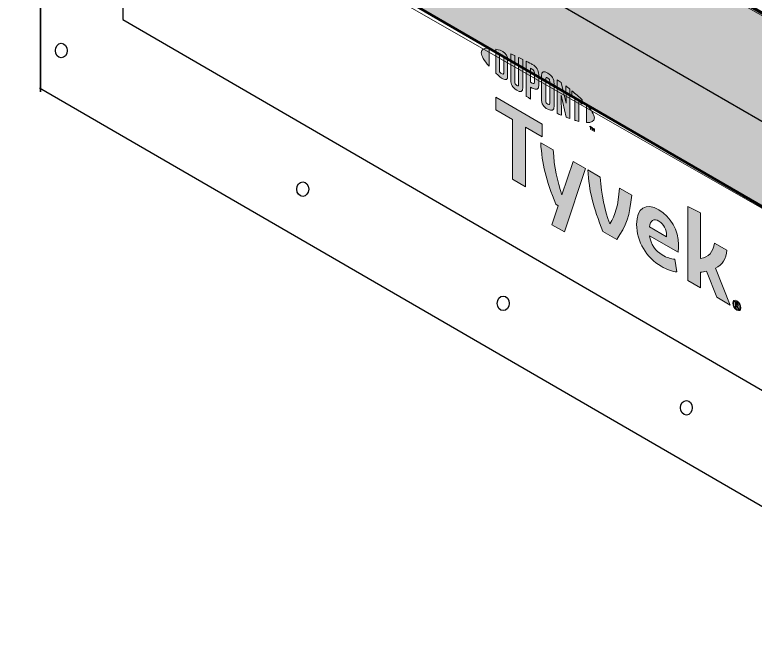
# Model space of a CAD drawing. Header units: inches. Extents: x -17.6 to 82.3, y -15.1 to 23.2.
# Drawn here: x -9.295 to -7.056, y -2.628 to -0.698 of the extents above; entities that cross this region are included whole.
import ezdxf

# ---------------------------------------------------------------- set-up
doc = ezdxf.new("R2010")
doc.units = ezdxf.units.IN
doc.header["$MEASUREMENT"] = 0
for name, color, linetype, lineweight in [('.ATI-HATCH', 7, 'Continuous', 0), ('G-ANNO-TTLB', 7, 'Continuous', 0), ('TYVEK', 7, 'Continuous', 0), ('X-REF - TRACED', 7, 'Continuous', 0)]:
    doc.layers.add(name, color=color, linetype=linetype, lineweight=lineweight)

# ---------------------------------------------------------------- blocks, each defined once
blk = doc.blocks.new('Block_65')
at = {"layer": 'TYVEK', "color": 18, "lineweight": 25, "true_color": 0x000000}
for points in [[(-8.3473, -0.2048), (-8.114, -0.0715), (-6.3389, -1.0958)], [(-8.3985, -0.2327)], [(-6.3342, -1.4235)]]:
    blk.add_lwpolyline(points, dxfattribs=at)
blk = doc.blocks.new('Block_294')
at = {"layer": 'TYVEK', "color": 252, "lineweight": 25, "true_color": 0x848484}
for centre in [(-8.4239, -1.2251), (-7.8179, -1.5703), (-7.264, -1.8859), (-6.6806, -2.216), (-6.1309, -2.5314)]:
    blk.add_ellipse(centre, major_axis=(0, 0.0221), ratio=0.812499, dxfattribs=at)
blk = doc.blocks.new('Block_348')
at = {"layer": 'X-REF - TRACED', "true_color": 0x848484, "transparency": 33554687}
h = blk.add_hatch(color=252, dxfattribs=at)
h.dxf.hatch_style = 2
edge = h.paths.add_edge_path()
edge.add_spline(control_points=[(-7.8841, -0.8126), (-7.8841, -0.8226), (-7.8756, -0.8369), (-7.8607, -0.8535), (-7.8607, -0.8535), (-7.8607, -0.7988), (-7.8607, -0.7988), (-7.8756, -0.7982), (-7.8841, -0.8027), (-7.8841, -0.8126)], knot_values=[0, 0, 0, 0, 1, 1, 1, 2, 2, 2, 3, 3, 3, 3], degree=3, periodic=0)
h = blk.add_hatch(color=252, dxfattribs=at)
h.dxf.hatch_style = 2
edge = h.paths.add_edge_path()
edge.add_spline(control_points=[(-7.8162, -0.8741), (-7.8162, -0.8783), (-7.8184, -0.8785), (-7.8211, -0.8769), (-7.8231, -0.8758), (-7.8263, -0.8731), (-7.8288, -0.8708), (-7.8288, -0.8708), (-7.8288, -0.8184), (-7.8288, -0.8184), (-7.8263, -0.8191), (-7.8231, -0.8201), (-7.8211, -0.8213), (-7.8184, -0.8228), (-7.8162, -0.8255), (-7.8162, -0.8297), (-7.8162, -0.8297), (-7.8162, -0.8741), (-7.8162, -0.8741)], knot_values=[0, 0, 0, 0, 1, 1, 1, 2, 2, 2, 3, 3, 3, 4, 4, 4, 5, 5, 5, 6, 6, 6, 6], degree=3, periodic=0)
edge = h.paths.add_edge_path()
edge.add_spline(control_points=[(-7.8193, -0.8086), (-7.8235, -0.8062), (-7.8294, -0.8042), (-7.8402, -0.8018), (-7.8402, -0.8018), (-7.8402, -0.8743), (-7.8402, -0.8743), (-7.8307, -0.8831), (-7.8235, -0.8892), (-7.8193, -0.8916), (-7.8098, -0.8971), (-7.8044, -0.8936), (-7.8044, -0.8828), (-7.8044, -0.8828), (-7.8044, -0.8346), (-7.8044, -0.8346), (-7.8044, -0.8239), (-7.8098, -0.8141), (-7.8193, -0.8086)], knot_values=[0, 0, 0, 0, 1, 1, 1, 2, 2, 2, 3, 3, 3, 4, 4, 4, 5, 5, 5, 6, 6, 6, 6], degree=3, periodic=0)
h = blk.add_hatch(color=252, dxfattribs=at)
h.dxf.hatch_style = 2
edge = h.paths.add_edge_path()
edge.add_spline(control_points=[(-7.7712, -0.9087), (-7.7712, -0.9128), (-7.7724, -0.9148), (-7.777, -0.9115), (-7.7815, -0.9083), (-7.7827, -0.9054), (-7.7827, -0.9004), (-7.7827, -0.9004), (-7.7827, -0.8215), (-7.7827, -0.8215), (-7.7857, -0.8201), (-7.7923, -0.8173), (-7.7952, -0.8162), (-7.7952, -0.8162), (-7.7952, -0.896), (-7.7952, -0.896), (-7.7952, -0.9088), (-7.7898, -0.9169), (-7.777, -0.9259), (-7.7653, -0.9342), (-7.7582, -0.9316), (-7.7582, -0.9174), (-7.7582, -0.9174), (-7.7582, -0.833), (-7.7582, -0.833), (-7.7606, -0.8318), (-7.7686, -0.8279), (-7.7712, -0.8268), (-7.7712, -0.8268), (-7.7712, -0.9087), (-7.7712, -0.9087)], knot_values=[0, 0, 0, 0, 1, 1, 1, 2, 2, 2, 3, 3, 3, 4, 4, 4, 5, 5, 5, 6, 6, 6, 7, 7, 7, 8, 8, 8, 9, 9, 9, 10, 10, 10, 10], degree=3, periodic=0)
h = blk.add_hatch(color=252, dxfattribs=at)
h.dxf.hatch_style = 2
edge = h.paths.add_edge_path()
edge.add_spline(control_points=[(-7.7237, -0.9014), (-7.7237, -0.9059), (-7.7251, -0.9075), (-7.7304, -0.9044), (-7.7304, -0.9044), (-7.735, -0.9018), (-7.735, -0.9018), (-7.735, -0.9018), (-7.735, -0.8598), (-7.735, -0.8598), (-7.7329, -0.8609), (-7.7318, -0.8615), (-7.7306, -0.8622), (-7.7249, -0.8655), (-7.7237, -0.8687), (-7.7237, -0.8733), (-7.7237, -0.8733), (-7.7237, -0.9014), (-7.7237, -0.9014)], knot_values=[0, 0, 0, 0, 1, 1, 1, 2, 2, 2, 3, 3, 3, 4, 4, 4, 5, 5, 5, 6, 6, 6, 6], degree=3, periodic=0)
edge = h.paths.add_edge_path()
edge.add_spline(control_points=[(-7.7299, -0.8478), (-7.7321, -0.8465), (-7.7404, -0.842), (-7.748, -0.8382), (-7.748, -0.8382), (-7.748, -0.9445), (-7.748, -0.9445), (-7.7454, -0.9461), (-7.7386, -0.9504), (-7.735, -0.9527), (-7.735, -0.9527), (-7.735, -0.9166), (-7.735, -0.9166), (-7.735, -0.9166), (-7.7299, -0.9195), (-7.7299, -0.9195), (-7.7162, -0.9273), (-7.7105, -0.9236), (-7.7105, -0.9101), (-7.7105, -0.9101), (-7.7105, -0.8788), (-7.7105, -0.8788), (-7.7105, -0.8655), (-7.7169, -0.8553), (-7.7299, -0.8478)], knot_values=[0, 0, 0, 0, 1, 1, 1, 2, 2, 2, 3, 3, 3, 4, 4, 4, 5, 5, 5, 6, 6, 6, 7, 7, 7, 8, 8, 8, 8], degree=3, periodic=0)
h = blk.add_hatch(color=252, dxfattribs=at)
h.dxf.hatch_style = 2
edge = h.paths.add_edge_path()
edge.add_spline(control_points=[(-7.6772, -0.9654), (-7.6772, -0.9696), (-7.6784, -0.971), (-7.683, -0.9685), (-7.6877, -0.9659), (-7.689, -0.9629), (-7.689, -0.9585), (-7.689, -0.9585), (-7.689, -0.8922), (-7.689, -0.8922), (-7.689, -0.8879), (-7.6877, -0.8862), (-7.683, -0.8891), (-7.6784, -0.8919), (-7.6772, -0.8949), (-7.6772, -0.8991), (-7.6772, -0.8991), (-7.6772, -0.9654), (-7.6772, -0.9654)], knot_values=[0, 0, 0, 0, 1, 1, 1, 2, 2, 2, 3, 3, 3, 4, 4, 4, 5, 5, 5, 6, 6, 6, 6], degree=3, periodic=0)
edge = h.paths.add_edge_path()
edge.add_spline(control_points=[(-7.683, -0.8743), (-7.6951, -0.8666), (-7.7023, -0.8686), (-7.7023, -0.8826), (-7.7023, -0.8826), (-7.7023, -0.9521), (-7.7023, -0.9521), (-7.7023, -0.9669), (-7.6958, -0.9767), (-7.683, -0.9835), (-7.6705, -0.99), (-7.664, -0.9884), (-7.664, -0.9726), (-7.664, -0.9726), (-7.664, -0.9063), (-7.664, -0.9063), (-7.664, -0.8913), (-7.6699, -0.8826), (-7.683, -0.8743)], knot_values=[0, 0, 0, 0, 1, 1, 1, 2, 2, 2, 3, 3, 3, 4, 4, 4, 5, 5, 5, 6, 6, 6, 6], degree=3, periodic=0)
h = blk.add_hatch(color=252, dxfattribs=at)
h.dxf.hatch_style = 2
edge = h.paths.add_edge_path()
edge.add_spline(control_points=[(-7.6278, -0.9653), (-7.6278, -0.9653), (-7.6423, -0.9029), (-7.6423, -0.9029), (-7.6462, -0.9001), (-7.651, -0.8967), (-7.6546, -0.8942), (-7.6546, -0.8942), (-7.6546, -0.9962), (-7.6546, -0.9962), (-7.6521, -0.9974), (-7.6455, -1.0004), (-7.6421, -1.0018), (-7.6421, -1.0018), (-7.6431, -0.9411), (-7.6431, -0.9411), (-7.6431, -0.9411), (-7.6278, -1.0077), (-7.6278, -1.0077), (-7.6246, -1.009), (-7.6198, -1.0108), (-7.6167, -1.0119), (-7.6167, -1.0119), (-7.6167, -0.9223), (-7.6167, -0.9223), (-7.62, -0.9197), (-7.6259, -0.9151), (-7.6287, -0.913), (-7.6287, -0.913), (-7.6278, -0.9653), (-7.6278, -0.9653)], knot_values=[0, 0, 0, 0, 1, 1, 1, 2, 2, 2, 3, 3, 3, 4, 4, 4, 5, 5, 5, 6, 6, 6, 7, 7, 7, 8, 8, 8, 9, 9, 9, 10, 10, 10, 10], degree=3, periodic=0)
h = blk.add_hatch(color=252, dxfattribs=at)
h.dxf.hatch_style = 2
edge = h.paths.add_edge_path()
edge.add_spline(control_points=[(-7.6103, -0.9417), (-7.6071, -0.9442), (-7.6039, -0.9468), (-7.6008, -0.9493), (-7.6008, -0.9493), (-7.6008, -1.0172), (-7.6008, -1.0172), (-7.5979, -1.018), (-7.5926, -1.0195), (-7.5891, -1.0203), (-7.5891, -1.0203), (-7.5891, -0.9593), (-7.5891, -0.9593), (-7.5857, -0.9622), (-7.5825, -0.9651), (-7.5796, -0.9677), (-7.5796, -0.9677), (-7.5796, -0.9546), (-7.5796, -0.9546), (-7.5888, -0.9456), (-7.5987, -0.9369), (-7.6103, -0.9275), (-7.6103, -0.9275), (-7.6103, -0.9417), (-7.6103, -0.9417)], knot_values=[0, 0, 0, 0, 1, 1, 1, 2, 2, 2, 3, 3, 3, 4, 4, 4, 5, 5, 5, 6, 6, 6, 7, 7, 7, 8, 8, 8, 8], degree=3, periodic=0)
h = blk.add_hatch(color=252, dxfattribs=at)
h.dxf.hatch_style = 2
edge = h.paths.add_edge_path()
edge.add_spline(control_points=[(-7.5423, -1.0099), (-7.5423, -1.02), (-7.5508, -1.0244), (-7.5656, -1.0239), (-7.5656, -1.0239), (-7.5656, -0.9692), (-7.5656, -0.9692), (-7.5508, -0.9857), (-7.5423, -1), (-7.5423, -1.0099)], knot_values=[0, 0, 0, 0, 1, 1, 1, 2, 2, 2, 3, 3, 3, 3], degree=3, periodic=0)
h = blk.add_hatch(color=252, dxfattribs=at)
h.dxf.hatch_style = 2
edge = h.paths.add_edge_path()
edge.add_spline(control_points=[(-7.5492, -1.0389), (-7.5492, -1.0389), (-7.5478, -1.0397), (-7.5478, -1.0397), (-7.5478, -1.0397), (-7.5457, -1.0446), (-7.5457, -1.0446), (-7.5457, -1.0446), (-7.5437, -1.0421), (-7.5437, -1.0421), (-7.5437, -1.0421), (-7.5423, -1.0429), (-7.5423, -1.0429), (-7.5423, -1.0429), (-7.5423, -1.0508), (-7.5423, -1.0508), (-7.5423, -1.0508), (-7.5436, -1.05), (-7.5436, -1.05), (-7.5436, -1.05), (-7.5436, -1.0444), (-7.5436, -1.0444), (-7.5436, -1.0444), (-7.5457, -1.047), (-7.5457, -1.047), (-7.5457, -1.047), (-7.5458, -1.0469), (-7.5458, -1.0469), (-7.5458, -1.0469), (-7.5479, -1.0419), (-7.5479, -1.0419), (-7.5479, -1.0419), (-7.5479, -1.0475), (-7.5479, -1.0475), (-7.5479, -1.0475), (-7.5492, -1.0468), (-7.5492, -1.0468), (-7.5492, -1.0468), (-7.5492, -1.0389), (-7.5492, -1.0389)], knot_values=[0, 0, 0, 0, 1, 1, 1, 2, 2, 2, 3, 3, 3, 4, 4, 4, 5, 5, 5, 6, 6, 6, 7, 7, 7, 8, 8, 8, 9, 9, 9, 10, 10, 10, 11, 11, 11, 12, 12, 12, 13, 13, 13, 13], degree=3, periodic=0)
edge = h.paths.add_edge_path()
edge.add_spline(control_points=[(-7.5541, -1.0374), (-7.5541, -1.0374), (-7.5563, -1.0362), (-7.5563, -1.0362), (-7.5563, -1.0362), (-7.5563, -1.0348), (-7.5563, -1.0348), (-7.5563, -1.0348), (-7.5507, -1.038), (-7.5507, -1.038), (-7.5507, -1.038), (-7.5507, -1.0394), (-7.5507, -1.0394), (-7.5507, -1.0394), (-7.5528, -1.0382), (-7.5528, -1.0382), (-7.5528, -1.0382), (-7.5528, -1.0447), (-7.5528, -1.0447), (-7.5528, -1.0447), (-7.5541, -1.0439), (-7.5541, -1.0439), (-7.5541, -1.0439), (-7.5541, -1.0374), (-7.5541, -1.0374)], knot_values=[0, 0, 0, 0, 1, 1, 1, 2, 2, 2, 3, 3, 3, 4, 4, 4, 5, 5, 5, 6, 6, 6, 7, 7, 7, 8, 8, 8, 8], degree=3, periodic=0)
at = {"layer": 'X-REF - TRACED'}
for points, knots in [([(-7.8841, -0.8126), (-7.8841, -0.8226), (-7.8756, -0.8369), (-7.8607, -0.8535), (-7.8607, -0.8535), (-7.8607, -0.7988), (-7.8607, -0.7988), (-7.8756, -0.7982), (-7.8841, -0.8027), (-7.8841, -0.8126)], [0, 0, 0, 0, 1, 1, 1, 2, 2, 2, 3, 3, 3, 3]), ([(-7.8193, -0.8086), (-7.8235, -0.8062), (-7.8294, -0.8042), (-7.8402, -0.8018), (-7.8402, -0.8018), (-7.8402, -0.8743), (-7.8402, -0.8743), (-7.8307, -0.8831), (-7.8235, -0.8892), (-7.8193, -0.8916), (-7.8098, -0.8971), (-7.8044, -0.8936), (-7.8044, -0.8828), (-7.8044, -0.8828), (-7.8044, -0.8346), (-7.8044, -0.8346), (-7.8044, -0.8239), (-7.8098, -0.8141), (-7.8193, -0.8086)], [0, 0, 0, 0, 1, 1, 1, 2, 2, 2, 3, 3, 3, 4, 4, 4, 5, 5, 5, 6, 6, 6, 6]), ([(-7.8162, -0.8741), (-7.8162, -0.8783), (-7.8184, -0.8785), (-7.8211, -0.8769), (-7.8231, -0.8758), (-7.8263, -0.8731), (-7.8288, -0.8708), (-7.8288, -0.8708), (-7.8288, -0.8184), (-7.8288, -0.8184), (-7.8263, -0.8191), (-7.8231, -0.8201), (-7.8211, -0.8213), (-7.8184, -0.8228), (-7.8162, -0.8255), (-7.8162, -0.8297), (-7.8162, -0.8297), (-7.8162, -0.8741), (-7.8162, -0.8741)], [0, 0, 0, 0, 1, 1, 1, 2, 2, 2, 3, 3, 3, 4, 4, 4, 5, 5, 5, 6, 6, 6, 6]), ([(-7.7712, -0.9087), (-7.7712, -0.9128), (-7.7724, -0.9148), (-7.777, -0.9115), (-7.7815, -0.9083), (-7.7827, -0.9054), (-7.7827, -0.9004), (-7.7827, -0.9004), (-7.7827, -0.8215), (-7.7827, -0.8215), (-7.7857, -0.8201), (-7.7923, -0.8173), (-7.7952, -0.8162), (-7.7952, -0.8162), (-7.7952, -0.896), (-7.7952, -0.896), (-7.7952, -0.9088), (-7.7898, -0.9169), (-7.777, -0.9259), (-7.7653, -0.9342), (-7.7582, -0.9316), (-7.7582, -0.9174), (-7.7582, -0.9174), (-7.7582, -0.833), (-7.7582, -0.833), (-7.7606, -0.8318), (-7.7686, -0.8279), (-7.7712, -0.8268), (-7.7712, -0.8268), (-7.7712, -0.9087), (-7.7712, -0.9087)], [0, 0, 0, 0, 1, 1, 1, 2, 2, 2, 3, 3, 3, 4, 4, 4, 5, 5, 5, 6, 6, 6, 7, 7, 7, 8, 8, 8, 9, 9, 9, 10, 10, 10, 10]), ([(-7.7299, -0.8478), (-7.7321, -0.8465), (-7.7404, -0.842), (-7.748, -0.8382), (-7.748, -0.8382), (-7.748, -0.9445), (-7.748, -0.9445), (-7.7454, -0.9461), (-7.7386, -0.9504), (-7.735, -0.9527), (-7.735, -0.9527), (-7.735, -0.9166), (-7.735, -0.9166), (-7.735, -0.9166), (-7.7299, -0.9195), (-7.7299, -0.9195), (-7.7162, -0.9273), (-7.7105, -0.9236), (-7.7105, -0.9101), (-7.7105, -0.9101), (-7.7105, -0.8788), (-7.7105, -0.8788), (-7.7105, -0.8655), (-7.7169, -0.8553), (-7.7299, -0.8478)], [0, 0, 0, 0, 1, 1, 1, 2, 2, 2, 3, 3, 3, 4, 4, 4, 5, 5, 5, 6, 6, 6, 7, 7, 7, 8, 8, 8, 8]), ([(-7.7237, -0.9014), (-7.7237, -0.9059), (-7.7251, -0.9075), (-7.7304, -0.9044), (-7.7304, -0.9044), (-7.735, -0.9018), (-7.735, -0.9018), (-7.735, -0.9018), (-7.735, -0.8598), (-7.735, -0.8598), (-7.7329, -0.8609), (-7.7318, -0.8615), (-7.7306, -0.8622), (-7.7249, -0.8655), (-7.7237, -0.8687), (-7.7237, -0.8733), (-7.7237, -0.8733), (-7.7237, -0.9014), (-7.7237, -0.9014)], [0, 0, 0, 0, 1, 1, 1, 2, 2, 2, 3, 3, 3, 4, 4, 4, 5, 5, 5, 6, 6, 6, 6]), ([(-7.683, -0.8743), (-7.6951, -0.8666), (-7.7023, -0.8686), (-7.7023, -0.8826), (-7.7023, -0.8826), (-7.7023, -0.9521), (-7.7023, -0.9521), (-7.7023, -0.9669), (-7.6958, -0.9767), (-7.683, -0.9835), (-7.6705, -0.99), (-7.664, -0.9884), (-7.664, -0.9726), (-7.664, -0.9726), (-7.664, -0.9063), (-7.664, -0.9063), (-7.664, -0.8913), (-7.6699, -0.8826), (-7.683, -0.8743)], [0, 0, 0, 0, 1, 1, 1, 2, 2, 2, 3, 3, 3, 4, 4, 4, 5, 5, 5, 6, 6, 6, 6]), ([(-7.6772, -0.9654), (-7.6772, -0.9696), (-7.6784, -0.971), (-7.683, -0.9685), (-7.6877, -0.9659), (-7.689, -0.9629), (-7.689, -0.9585), (-7.689, -0.9585), (-7.689, -0.8922), (-7.689, -0.8922), (-7.689, -0.8879), (-7.6877, -0.8862), (-7.683, -0.8891), (-7.6784, -0.8919), (-7.6772, -0.8949), (-7.6772, -0.8991), (-7.6772, -0.8991), (-7.6772, -0.9654), (-7.6772, -0.9654)], [0, 0, 0, 0, 1, 1, 1, 2, 2, 2, 3, 3, 3, 4, 4, 4, 5, 5, 5, 6, 6, 6, 6]), ([(-7.6278, -0.9653), (-7.6278, -0.9653), (-7.6423, -0.9029), (-7.6423, -0.9029), (-7.6462, -0.9001), (-7.651, -0.8967), (-7.6546, -0.8942), (-7.6546, -0.8942), (-7.6546, -0.9962), (-7.6546, -0.9962), (-7.6521, -0.9974), (-7.6455, -1.0004), (-7.6421, -1.0018), (-7.6421, -1.0018), (-7.6431, -0.9411), (-7.6431, -0.9411), (-7.6431, -0.9411), (-7.6278, -1.0077), (-7.6278, -1.0077), (-7.6246, -1.009), (-7.6198, -1.0108), (-7.6167, -1.0119), (-7.6167, -1.0119), (-7.6167, -0.9223), (-7.6167, -0.9223), (-7.62, -0.9197), (-7.6259, -0.9151), (-7.6287, -0.913), (-7.6287, -0.913), (-7.6278, -0.9653), (-7.6278, -0.9653)], [0, 0, 0, 0, 1, 1, 1, 2, 2, 2, 3, 3, 3, 4, 4, 4, 5, 5, 5, 6, 6, 6, 7, 7, 7, 8, 8, 8, 9, 9, 9, 10, 10, 10, 10]), ([(-7.6103, -0.9417), (-7.6071, -0.9442), (-7.6039, -0.9468), (-7.6008, -0.9493), (-7.6008, -0.9493), (-7.6008, -1.0172), (-7.6008, -1.0172), (-7.5979, -1.018), (-7.5926, -1.0195), (-7.5891, -1.0203), (-7.5891, -1.0203), (-7.5891, -0.9593), (-7.5891, -0.9593), (-7.5857, -0.9622), (-7.5825, -0.9651), (-7.5796, -0.9677), (-7.5796, -0.9677), (-7.5796, -0.9546), (-7.5796, -0.9546), (-7.5888, -0.9456), (-7.5987, -0.9369), (-7.6103, -0.9275), (-7.6103, -0.9275), (-7.6103, -0.9417), (-7.6103, -0.9417)], [0, 0, 0, 0, 1, 1, 1, 2, 2, 2, 3, 3, 3, 4, 4, 4, 5, 5, 5, 6, 6, 6, 7, 7, 7, 8, 8, 8, 8]), ([(-7.5423, -1.0099), (-7.5423, -1.02), (-7.5508, -1.0244), (-7.5656, -1.0239), (-7.5656, -1.0239), (-7.5656, -0.9692), (-7.5656, -0.9692), (-7.5508, -0.9857), (-7.5423, -1), (-7.5423, -1.0099)], [0, 0, 0, 0, 1, 1, 1, 2, 2, 2, 3, 3, 3, 3]), ([(-7.5541, -1.0374), (-7.5541, -1.0374), (-7.5563, -1.0362), (-7.5563, -1.0362), (-7.5563, -1.0362), (-7.5563, -1.0348), (-7.5563, -1.0348), (-7.5563, -1.0348), (-7.5507, -1.038), (-7.5507, -1.038), (-7.5507, -1.038), (-7.5507, -1.0394), (-7.5507, -1.0394), (-7.5507, -1.0394), (-7.5528, -1.0382), (-7.5528, -1.0382), (-7.5528, -1.0382), (-7.5528, -1.0447), (-7.5528, -1.0447), (-7.5528, -1.0447), (-7.5541, -1.0439), (-7.5541, -1.0439), (-7.5541, -1.0439), (-7.5541, -1.0374), (-7.5541, -1.0374)], [0, 0, 0, 0, 1, 1, 1, 2, 2, 2, 3, 3, 3, 4, 4, 4, 5, 5, 5, 6, 6, 6, 7, 7, 7, 8, 8, 8, 8]), ([(-7.5492, -1.0389), (-7.5492, -1.0389), (-7.5478, -1.0397), (-7.5478, -1.0397), (-7.5478, -1.0397), (-7.5457, -1.0446), (-7.5457, -1.0446), (-7.5457, -1.0446), (-7.5437, -1.0421), (-7.5437, -1.0421), (-7.5437, -1.0421), (-7.5423, -1.0429), (-7.5423, -1.0429), (-7.5423, -1.0429), (-7.5423, -1.0508), (-7.5423, -1.0508), (-7.5423, -1.0508), (-7.5436, -1.05), (-7.5436, -1.05), (-7.5436, -1.05), (-7.5436, -1.0444), (-7.5436, -1.0444), (-7.5436, -1.0444), (-7.5457, -1.047), (-7.5457, -1.047), (-7.5457, -1.047), (-7.5458, -1.0469), (-7.5458, -1.0469), (-7.5458, -1.0469), (-7.5479, -1.0419), (-7.5479, -1.0419), (-7.5479, -1.0419), (-7.5479, -1.0475), (-7.5479, -1.0475), (-7.5479, -1.0475), (-7.5492, -1.0468), (-7.5492, -1.0468), (-7.5492, -1.0468), (-7.5492, -1.0389), (-7.5492, -1.0389)], [0, 0, 0, 0, 1, 1, 1, 2, 2, 2, 3, 3, 3, 4, 4, 4, 5, 5, 5, 6, 6, 6, 7, 7, 7, 8, 8, 8, 9, 9, 9, 10, 10, 10, 11, 11, 11, 12, 12, 12, 13, 13, 13, 13])]:
    blk.add_open_spline(points, degree=3, knots=knots, dxfattribs=at)
blk = doc.blocks.new('Block_352')
at = {"layer": 'X-REF - TRACED', "true_color": 0x848484, "transparency": 33554687}
h = blk.add_hatch(color=252, dxfattribs=at)
h.dxf.hatch_style = 2
h.paths.add_polyline_path([(-7.6999, -1.0284), (-7.8402, -0.9474), (-7.8402, -0.9855), (-7.7896, -1.0147), (-7.7896, -1.1952), (-7.7506, -1.2177), (-7.7506, -1.0372), (-7.6999, -1.0665)])
h = blk.add_hatch(color=252, dxfattribs=at)
h.dxf.hatch_style = 2
edge = h.paths.add_edge_path()
edge.add_spline(control_points=[(-7.4667, -1.222), (-7.4692, -1.274), (-7.4795, -1.3043), (-7.4956, -1.3303), (-7.5111, -1.286), (-7.5212, -1.244), (-7.5242, -1.1888), (-7.5242, -1.1888), (-7.5621, -1.167), (-7.5621, -1.167), (-7.558, -1.2321), (-7.5457, -1.2795), (-7.5163, -1.353), (-7.5163, -1.353), (-7.4746, -1.377), (-7.4746, -1.377), (-7.4463, -1.3369), (-7.4346, -1.3033), (-7.4291, -1.2437), (-7.4291, -1.2437), (-7.4667, -1.222), (-7.4667, -1.222)], knot_values=[0, 0, 0, 0, 1, 1, 1, 2, 2, 2, 3, 3, 3, 4, 4, 4, 5, 5, 5, 6, 6, 6, 7, 7, 7, 7], degree=3, periodic=0)
h = blk.add_hatch(color=252, dxfattribs=at)
h.dxf.hatch_style = 2
edge = h.paths.add_edge_path()
edge.add_spline(control_points=[(-7.3755, -1.3393), (-7.3755, -1.3393), (-7.3237, -1.3692), (-7.3237, -1.3692), (-7.3237, -1.3692), (-7.3237, -1.3655), (-7.3237, -1.3655), (-7.3237, -1.348), (-7.3319, -1.3305), (-7.3469, -1.3218), (-7.3627, -1.3127), (-7.373, -1.3195), (-7.3755, -1.3393)], knot_values=[0, 0, 0, 0, 1, 1, 1, 2, 2, 2, 3, 3, 3, 4, 4, 4, 4], degree=3, periodic=0)
edge = h.paths.add_edge_path()
edge.add_spline(control_points=[(-7.293, -1.4751), (-7.3049, -1.4744), (-7.3226, -1.4685), (-7.3406, -1.4582), (-7.3845, -1.4328), (-7.4145, -1.3837), (-7.4145, -1.3318), (-7.4145, -1.2822), (-7.3869, -1.2643), (-7.3469, -1.2875), (-7.3112, -1.3081), (-7.2878, -1.3506), (-7.2878, -1.3925), (-7.2878, -1.4019), (-7.2883, -1.4097), (-7.2889, -1.4156), (-7.2889, -1.4156), (-7.375, -1.3659), (-7.375, -1.3659), (-7.3714, -1.3929), (-7.3586, -1.4115), (-7.3368, -1.4241), (-7.3235, -1.4318), (-7.3107, -1.4358), (-7.2989, -1.4369), (-7.2989, -1.4369), (-7.293, -1.4751), (-7.293, -1.4751)], knot_values=[0, 0, 0, 0, 1, 1, 1, 2, 2, 2, 3, 3, 3, 4, 4, 4, 5, 5, 5, 6, 6, 6, 7, 7, 7, 8, 8, 8, 9, 9, 9, 9], degree=3, periodic=0)
h = blk.add_hatch(color=252, dxfattribs=at)
h.dxf.hatch_style = 2
edge = h.paths.add_edge_path()
edge.add_spline(control_points=[(-7.1764, -1.464), (-7.1764, -1.464), (-7.1311, -1.5754), (-7.1311, -1.5754), (-7.1311, -1.5754), (-7.172, -1.5518), (-7.172, -1.5518), (-7.172, -1.5518), (-7.2033, -1.4728), (-7.2033, -1.4728), (-7.2091, -1.4742), (-7.215, -1.4754), (-7.2216, -1.4763), (-7.2216, -1.4763), (-7.2216, -1.5231), (-7.2216, -1.5231), (-7.2216, -1.5231), (-7.2592, -1.5014), (-7.2592, -1.5014), (-7.2592, -1.5014), (-7.2592, -1.2775), (-7.2592, -1.2775), (-7.2592, -1.2775), (-7.2216, -1.297), (-7.2216, -1.297), (-7.2216, -1.297), (-7.2216, -1.4348), (-7.2216, -1.4348), (-7.196, -1.4305), (-7.1834, -1.4159), (-7.1791, -1.3881), (-7.1791, -1.3881), (-7.1418, -1.4096), (-7.1418, -1.4096), (-7.1426, -1.436), (-7.1546, -1.4532), (-7.1764, -1.464)], knot_values=[0, 0, 0, 0, 1, 1, 1, 2, 2, 2, 3, 3, 3, 4, 4, 4, 5, 5, 5, 6, 6, 6, 7, 7, 7, 8, 8, 8, 9, 9, 9, 10, 10, 10, 11, 11, 11, 12, 12, 12, 12], degree=3, periodic=0)
at = {"layer": 'X-REF - TRACED'}
blk.add_lwpolyline([(-7.6999, -1.0284), (-7.8402, -0.9474), (-7.8402, -0.9855), (-7.7896, -1.0147), (-7.7896, -1.1952), (-7.7506, -1.2177), (-7.7506, -1.0372), (-7.6999, -1.0665)], close=True, dxfattribs=at)
for points, knots in [([(-7.4667, -1.222), (-7.4692, -1.274), (-7.4795, -1.3043), (-7.4956, -1.3303), (-7.5111, -1.286), (-7.5212, -1.244), (-7.5242, -1.1888), (-7.5242, -1.1888), (-7.5621, -1.167), (-7.5621, -1.167), (-7.558, -1.2321), (-7.5457, -1.2795), (-7.5163, -1.353), (-7.5163, -1.353), (-7.4746, -1.377), (-7.4746, -1.377), (-7.4463, -1.3369), (-7.4346, -1.3033), (-7.4291, -1.2437), (-7.4291, -1.2437), (-7.4667, -1.222), (-7.4667, -1.222)], [0, 0, 0, 0, 1, 1, 1, 2, 2, 2, 3, 3, 3, 4, 4, 4, 5, 5, 5, 6, 6, 6, 7, 7, 7, 7]), ([(-7.293, -1.4751), (-7.3049, -1.4744), (-7.3226, -1.4685), (-7.3406, -1.4582), (-7.3845, -1.4328), (-7.4145, -1.3837), (-7.4145, -1.3318), (-7.4145, -1.2822), (-7.3869, -1.2643), (-7.3469, -1.2875), (-7.3112, -1.3081), (-7.2878, -1.3506), (-7.2878, -1.3925), (-7.2878, -1.4019), (-7.2883, -1.4097), (-7.2889, -1.4156), (-7.2889, -1.4156), (-7.375, -1.3659), (-7.375, -1.3659), (-7.3714, -1.3929), (-7.3586, -1.4115), (-7.3368, -1.4241), (-7.3235, -1.4318), (-7.3107, -1.4358), (-7.2989, -1.4369), (-7.2989, -1.4369), (-7.293, -1.4751), (-7.293, -1.4751)], [0, 0, 0, 0, 1, 1, 1, 2, 2, 2, 3, 3, 3, 4, 4, 4, 5, 5, 5, 6, 6, 6, 7, 7, 7, 8, 8, 8, 9, 9, 9, 9]), ([(-7.1764, -1.464), (-7.1764, -1.464), (-7.1311, -1.5754), (-7.1311, -1.5754), (-7.1311, -1.5754), (-7.172, -1.5518), (-7.172, -1.5518), (-7.172, -1.5518), (-7.2033, -1.4728), (-7.2033, -1.4728), (-7.2091, -1.4742), (-7.215, -1.4754), (-7.2216, -1.4763), (-7.2216, -1.4763), (-7.2216, -1.5231), (-7.2216, -1.5231), (-7.2216, -1.5231), (-7.2592, -1.5014), (-7.2592, -1.5014), (-7.2592, -1.5014), (-7.2592, -1.2775), (-7.2592, -1.2775), (-7.2592, -1.2775), (-7.2216, -1.297), (-7.2216, -1.297), (-7.2216, -1.297), (-7.2216, -1.4348), (-7.2216, -1.4348), (-7.196, -1.4305), (-7.1834, -1.4159), (-7.1791, -1.3881), (-7.1791, -1.3881), (-7.1418, -1.4096), (-7.1418, -1.4096), (-7.1426, -1.436), (-7.1546, -1.4532), (-7.1764, -1.464)], [0, 0, 0, 0, 1, 1, 1, 2, 2, 2, 3, 3, 3, 4, 4, 4, 5, 5, 5, 6, 6, 6, 7, 7, 7, 8, 8, 8, 9, 9, 9, 10, 10, 10, 11, 11, 11, 12, 12, 12, 12]), ([(-7.3755, -1.3393), (-7.3755, -1.3393), (-7.3237, -1.3692), (-7.3237, -1.3692), (-7.3237, -1.3692), (-7.3237, -1.3655), (-7.3237, -1.3655), (-7.3237, -1.348), (-7.3319, -1.3305), (-7.3469, -1.3218), (-7.3627, -1.3127), (-7.373, -1.3195), (-7.3755, -1.3393)], [0, 0, 0, 0, 1, 1, 1, 2, 2, 2, 3, 3, 3, 4, 4, 4, 4])]:
    blk.add_open_spline(points, degree=3, knots=knots, dxfattribs=at)
blk = doc.blocks.new('Block_351')
at = {"layer": 'X-REF - TRACED', "true_color": 0x848484, "transparency": 33554687}
h = blk.add_hatch(color=252, dxfattribs=at)
h.dxf.hatch_style = 2
edge = h.paths.add_edge_path()
edge.add_spline(control_points=[(-7.6064, -1.1414), (-7.6064, -1.1414), (-7.6401, -1.2421), (-7.6401, -1.2421), (-7.6544, -1.2), (-7.6638, -1.1592), (-7.6666, -1.1066), (-7.6666, -1.1066), (-7.7045, -1.0847), (-7.7045, -1.0847), (-7.7004, -1.1499), (-7.6882, -1.1972), (-7.6587, -1.2707), (-7.6587, -1.2707), (-7.6512, -1.2751), (-7.6512, -1.2751), (-7.6512, -1.2751), (-7.6705, -1.3326), (-7.6705, -1.3326), (-7.6705, -1.3326), (-7.6329, -1.3543), (-7.6329, -1.3543), (-7.6329, -1.3543), (-7.5688, -1.1631), (-7.5688, -1.1631), (-7.5688, -1.1631), (-7.6064, -1.1414), (-7.6064, -1.1414)], knot_values=[0, 0, 0, 0, 1, 1, 1, 2, 2, 2, 3, 3, 3, 4, 4, 4, 5, 5, 5, 6, 6, 6, 7, 7, 7, 8, 8, 8, 9, 9, 9, 9], degree=3, periodic=0)
at = {"layer": 'X-REF - TRACED'}
blk.add_open_spline([(-7.6064, -1.1414), (-7.6064, -1.1414), (-7.6401, -1.2421), (-7.6401, -1.2421), (-7.6544, -1.2), (-7.6638, -1.1592), (-7.6666, -1.1066), (-7.6666, -1.1066), (-7.7045, -1.0847), (-7.7045, -1.0847), (-7.7004, -1.1499), (-7.6882, -1.1972), (-7.6587, -1.2707), (-7.6587, -1.2707), (-7.6512, -1.2751), (-7.6512, -1.2751), (-7.6512, -1.2751), (-7.6705, -1.3326), (-7.6705, -1.3326), (-7.6705, -1.3326), (-7.6329, -1.3543), (-7.6329, -1.3543), (-7.6329, -1.3543), (-7.5688, -1.1631), (-7.5688, -1.1631), (-7.5688, -1.1631), (-7.6064, -1.1414), (-7.6064, -1.1414)], degree=3, knots=[0, 0, 0, 0, 1, 1, 1, 2, 2, 2, 3, 3, 3, 4, 4, 4, 5, 5, 5, 6, 6, 6, 7, 7, 7, 8, 8, 8, 9, 9, 9, 9], dxfattribs=at)
blk.add_blockref('Block_352', (0, 0), dxfattribs=at)
blk = doc.blocks.new('Block_353')
at = {"layer": 'X-REF - TRACED', "true_color": 0x848484, "transparency": 33554687}
h = blk.add_hatch(color=252, dxfattribs=at)
h.dxf.hatch_style = 2
edge = h.paths.add_edge_path()
edge.add_spline(control_points=[(-7.1131, -1.571), (-7.1131, -1.571), (-7.1131, -1.5751), (-7.1131, -1.5751), (-7.1131, -1.5751), (-7.1115, -1.576), (-7.1115, -1.576), (-7.11, -1.5769), (-7.1092, -1.5769), (-7.1092, -1.5754), (-7.1092, -1.5738), (-7.11, -1.5728), (-7.1115, -1.5719), (-7.1115, -1.5719), (-7.1131, -1.571), (-7.1131, -1.571)], knot_values=[0, 0, 0, 0, 1, 1, 1, 2, 2, 2, 3, 3, 3, 4, 4, 4, 5, 5, 5, 5], degree=3, periodic=0)
edge = h.paths.add_edge_path()
edge.add_spline(control_points=[(-7.1158, -1.5669), (-7.1158, -1.5669), (-7.1115, -1.5693), (-7.1115, -1.5693), (-7.1083, -1.5712), (-7.1067, -1.574), (-7.1067, -1.5768), (-7.1067, -1.5788), (-7.1075, -1.5798), (-7.109, -1.5796), (-7.1082, -1.5818), (-7.1072, -1.5842), (-7.1058, -1.5868), (-7.1058, -1.5868), (-7.109, -1.585), (-7.109, -1.585), (-7.1101, -1.5826), (-7.111, -1.5806), (-7.1117, -1.5785), (-7.1117, -1.5785), (-7.1131, -1.5777), (-7.1131, -1.5777), (-7.1131, -1.5777), (-7.1131, -1.5826), (-7.1131, -1.5826), (-7.1131, -1.5826), (-7.1158, -1.581), (-7.1158, -1.581), (-7.1158, -1.581), (-7.1158, -1.5669), (-7.1158, -1.5669)], knot_values=[0, 0, 0, 0, 1, 1, 1, 2, 2, 2, 3, 3, 3, 4, 4, 4, 5, 5, 5, 6, 6, 6, 7, 7, 7, 8, 8, 8, 9, 9, 9, 10, 10, 10, 10], degree=3, periodic=0)
edge = h.paths.add_edge_path()
edge.add_spline(control_points=[(-7.1114, -1.5658), (-7.1173, -1.5624), (-7.1207, -1.5643), (-7.1207, -1.5714), (-7.1207, -1.5785), (-7.1173, -1.5843), (-7.1114, -1.5877), (-7.1055, -1.5911), (-7.1021, -1.5892), (-7.1021, -1.5821), (-7.1021, -1.5751), (-7.1055, -1.5692), (-7.1114, -1.5658)], knot_values=[0, 0, 0, 0, 1, 1, 1, 2, 2, 2, 3, 3, 3, 4, 4, 4, 4], degree=3, periodic=0)
edge = h.paths.add_edge_path()
edge.add_spline(control_points=[(-7.1114, -1.563), (-7.1041, -1.5672), (-7.0993, -1.5753), (-7.0993, -1.5838), (-7.0993, -1.5922), (-7.1041, -1.5947), (-7.1114, -1.5905), (-7.1188, -1.5862), (-7.1235, -1.5782), (-7.1235, -1.5698), (-7.1235, -1.5613), (-7.1187, -1.5587), (-7.1114, -1.563)], knot_values=[0, 0, 0, 0, 1, 1, 1, 2, 2, 2, 3, 3, 3, 4, 4, 4, 4], degree=3, periodic=0)
at = {"layer": 'X-REF - TRACED'}
for points, knots in [([(-7.1114, -1.563), (-7.1041, -1.5672), (-7.0993, -1.5753), (-7.0993, -1.5838), (-7.0993, -1.5922), (-7.1041, -1.5947), (-7.1114, -1.5905), (-7.1188, -1.5862), (-7.1235, -1.5782), (-7.1235, -1.5698), (-7.1235, -1.5613), (-7.1187, -1.5587), (-7.1114, -1.563)], [0, 0, 0, 0, 1, 1, 1, 2, 2, 2, 3, 3, 3, 4, 4, 4, 4]), ([(-7.1114, -1.5658), (-7.1173, -1.5624), (-7.1207, -1.5643), (-7.1207, -1.5714), (-7.1207, -1.5785), (-7.1173, -1.5843), (-7.1114, -1.5877), (-7.1055, -1.5911), (-7.1021, -1.5892), (-7.1021, -1.5821), (-7.1021, -1.5751), (-7.1055, -1.5692), (-7.1114, -1.5658)], [0, 0, 0, 0, 1, 1, 1, 2, 2, 2, 3, 3, 3, 4, 4, 4, 4]), ([(-7.1158, -1.5669), (-7.1158, -1.5669), (-7.1115, -1.5693), (-7.1115, -1.5693), (-7.1083, -1.5712), (-7.1067, -1.574), (-7.1067, -1.5768), (-7.1067, -1.5788), (-7.1075, -1.5798), (-7.109, -1.5796), (-7.1082, -1.5818), (-7.1072, -1.5842), (-7.1058, -1.5868), (-7.1058, -1.5868), (-7.109, -1.585), (-7.109, -1.585), (-7.1101, -1.5826), (-7.111, -1.5806), (-7.1117, -1.5785), (-7.1117, -1.5785), (-7.1131, -1.5777), (-7.1131, -1.5777), (-7.1131, -1.5777), (-7.1131, -1.5826), (-7.1131, -1.5826), (-7.1131, -1.5826), (-7.1158, -1.581), (-7.1158, -1.581), (-7.1158, -1.581), (-7.1158, -1.5669), (-7.1158, -1.5669)], [0, 0, 0, 0, 1, 1, 1, 2, 2, 2, 3, 3, 3, 4, 4, 4, 5, 5, 5, 6, 6, 6, 7, 7, 7, 8, 8, 8, 9, 9, 9, 10, 10, 10, 10]), ([(-7.1131, -1.571), (-7.1131, -1.571), (-7.1131, -1.5751), (-7.1131, -1.5751), (-7.1131, -1.5751), (-7.1115, -1.576), (-7.1115, -1.576), (-7.11, -1.5769), (-7.1092, -1.5769), (-7.1092, -1.5754), (-7.1092, -1.5738), (-7.11, -1.5728), (-7.1115, -1.5719), (-7.1115, -1.5719), (-7.1131, -1.571), (-7.1131, -1.571)], [0, 0, 0, 0, 1, 1, 1, 2, 2, 2, 3, 3, 3, 4, 4, 4, 5, 5, 5, 5])]:
    blk.add_open_spline(points, degree=3, knots=knots, dxfattribs=at)
blk = doc.blocks.new('Block_350')
at = {"layer": 'X-REF - TRACED'}
for name in ['Block_351', 'Block_353']:
    blk.add_blockref(name, (0, 0), dxfattribs=at)
blk = doc.blocks.new('Block_349')
at = {"layer": 'X-REF - TRACED'}
blk.add_blockref('Block_350', (0, 0), dxfattribs=at)
blk = doc.blocks.new('Block_347')
at = {"layer": 'X-REF - TRACED'}
for name in ['Block_348', 'Block_349']:
    blk.add_blockref(name, (0, 0), dxfattribs=at)

msp = doc.modelspace()

# ---------------------------------------------------------------- hatches: boundary and pattern name
at = {"layer": '.ATI-HATCH', "true_color": 0x808080, "transparency": 33554483}
msp.add_hatch(color=8, dxfattribs=at).paths.add_polyline_path([(-8.114, 0.325), (-8.6197, 0.0453), (-8.6158, -0.3582), (-6.5615, -1.552), (-6.5675, -1.166), (-6.3938, -1.0642), (-8.1103, -0.0611)])
at = {"layer": 'G-ANNO-TTLB', "true_color": 0xff00ff, "transparency": 33554687}
h = msp.add_hatch(color=6, dxfattribs=at)
edge = h.paths.add_edge_path()
edge.add_spline(control_points=[(24.6253, -11.0625), (24.6253, -11.0625), (-16.0625, -11.0625), (-16.0625, -11.0625), (-16.0625, -11.0625), (-16.0625, 23.0625), (-16.0625, 23.0625), (-16.0625, 23.0625), (24.6253, 23.0625), (24.6253, 23.0625), (24.6253, 23.0625), (24.6253, -11.0625), (24.6253, -11.0625)], knot_values=[0, 0, 0, 0, 1, 1, 1, 2, 2, 2, 3, 3, 3, 4, 4, 4, 4], degree=3, periodic=0)
edge = h.paths.add_edge_path()
edge.add_spline(control_points=[(-15.9375, 22.9375), (-15.9375, 22.9375), (-15.9375, -10.9375), (-15.9375, -10.9375), (-15.9375, -10.9375), (24.5003, -10.9375), (24.5003, -10.9375), (24.5003, -10.9375), (24.5003, 22.9375), (24.5003, 22.9375), (24.5003, 22.9375), (-15.9375, 22.9375), (-15.9375, 22.9375)], knot_values=[0, 0, 0, 0, 1, 1, 1, 2, 2, 2, 3, 3, 3, 4, 4, 4, 4], degree=3, periodic=0)
edge.add_line((-15.9375, 22.9375), (-15.9375, 22.9375))

# ---------------------------------------------------------------- linework, layer by layer
at = {"layer": '.ATI-HATCH'}
msp.add_lwpolyline([(-8.114, 0.325), (-8.6197, 0.0453), (-8.6158, -0.3582), (-6.5615, -1.552), (-6.5675, -1.166), (-6.3938, -1.0642), (-8.1103, -0.0611)], close=True, dxfattribs=at)
at = {"layer": 'G-ANNO-TTLB'}
for points in [[(24.6253, -11.0625), (24.6253, -11.0625), (-16.0625, -11.0625), (-16.0625, -11.0625), (-16.0625, -11.0625), (-16.0625, 23.0625), (-16.0625, 23.0625), (-16.0625, 23.0625), (24.6253, 23.0625), (24.6253, 23.0625), (24.6253, 23.0625), (24.6253, -11.0625), (24.6253, -11.0625)], [(-15.9375, 22.9375), (-15.9375, 22.9375), (-15.9375, -10.9375), (-15.9375, -10.9375), (-15.9375, -10.9375), (24.5003, -10.9375), (24.5003, -10.9375), (24.5003, -10.9375), (24.5003, 22.9375), (24.5003, 22.9375), (24.5003, 22.9375), (-15.9375, 22.9375), (-15.9375, 22.9375)]]:
    msp.add_open_spline(points, degree=3, knots=[0, 0, 0, 0, 1, 1, 1, 2, 2, 2, 3, 3, 3, 4, 4, 4, 4], dxfattribs=at)
at = {"layer": 'TYVEK', "color": 2, "lineweight": 35, "true_color": 0xffff00}
msp.add_line((-9.2167, 4.9341), (-9.2167, -0.9304), dxfattribs=at)
at = {"layer": 'TYVEK', "color": 4, "lineweight": 25, "true_color": 0x00ffff}
for p, q in [((-8.9684, 0.1029), (-8.9684, -0.7119)), ((-8.9684, 0.099), (-5.7833, -1.7449)), ((-8.9684, -0.7119), (-5.7833, -2.56))]:
    msp.add_line(p, q, dxfattribs=at)
at = {"layer": 'TYVEK', "color": 2, "lineweight": 25, "true_color": 0xffff00}
msp.add_line((-9.2201, -0.919), (-5.4869, -3.0802), dxfattribs=at)
at = {"layer": 'TYVEK', "color": 4, "lineweight": 25, "true_color": 0x00ffff}
msp.add_lwpolyline([(-8.1062, -0.0712), (-8.6158, -0.3582), (-6.5615, -1.552), (-6.3342, -1.4235), (-6.3389, -1.0958), (-6.781, -0.8359)], close=True, dxfattribs=at)
at = {"layer": 'TYVEK', "color": 252, "lineweight": 25, "true_color": 0x848484}
msp.add_ellipse((-9.1542, -0.806), major_axis=(0, 0.0221), ratio=0.812499, dxfattribs=at)
at = {"layer": 'TYVEK', "color": 250, "lineweight": 53, "true_color": 0x231f20}
msp.add_open_spline([(-8.6197, 0.0453), (-8.6197, 0.0453), (-8.114, 0.325), (-8.114, 0.325), (-8.114, 0.325), (-8.114, -0.0521), (-8.114, -0.0521), (-8.114, -0.0621), (-8.1086, -0.0714), (-8.0999, -0.0764), (-8.0999, -0.0764), (-6.3389, -1.0958), (-6.3389, -1.0958), (-6.3389, -1.0958), (-6.3377, -1.4202), (-6.3377, -1.4202), (-6.3377, -1.4202), (-6.5615, -1.552), (-6.5615, -1.552), (-6.5615, -1.552), (-8.601, -0.3694), (-8.601, -0.3694), (-8.6113, -0.3634), (-8.6177, -0.3524), (-8.6178, -0.3404), (-8.6178, -0.3404), (-8.6197, 0.0453), (-8.6197, 0.0453)], degree=3, knots=[0, 0, 0, 0, 1, 1, 1, 2, 2, 2, 3, 3, 3, 4, 4, 4, 5, 5, 5, 6, 6, 6, 7, 7, 7, 8, 8, 8, 9, 9, 9, 9], dxfattribs=at)
at = {"layer": 'TYVEK'}
msp.add_open_spline([(-8.616, 0.025), (-8.616, 0.025), (-8.1103, 0.3046), (-8.1103, 0.3046), (-8.1103, 0.3046), (-8.1103, -0.0611), (-8.1103, -0.0611), (-8.1103, -0.0797), (-8.1097, -0.0893), (-8.0935, -0.0984), (-8.0935, -0.0984), (-6.3389, -1.0958), (-6.3389, -1.0958), (-6.3389, -1.0958), (-6.3246, -1.4281), (-6.3246, -1.4281), (-6.3246, -1.4281), (-6.5562, -1.5569), (-6.5562, -1.5569), (-6.5562, -1.5569), (-8.6141, -0.3801), (-8.6141, -0.3801), (-8.6141, -0.3801), (-8.616, 0.025), (-8.616, 0.025)], degree=3, knots=[0, 0, 0, 0, 1, 1, 1, 2, 2, 2, 3, 3, 3, 4, 4, 4, 5, 5, 5, 6, 6, 6, 7, 7, 7, 8, 8, 8, 8], dxfattribs=at)

# ---------------------------------------------------------------- block references
for name in ['Block_65', 'Block_294']:
    msp.add_blockref(name, (0, 0), dxfattribs=at)
at = {"layer": 'X-REF - TRACED'}
msp.add_blockref('Block_347', (0, 0), dxfattribs=at)

doc.saveas('drawing.dxf')
